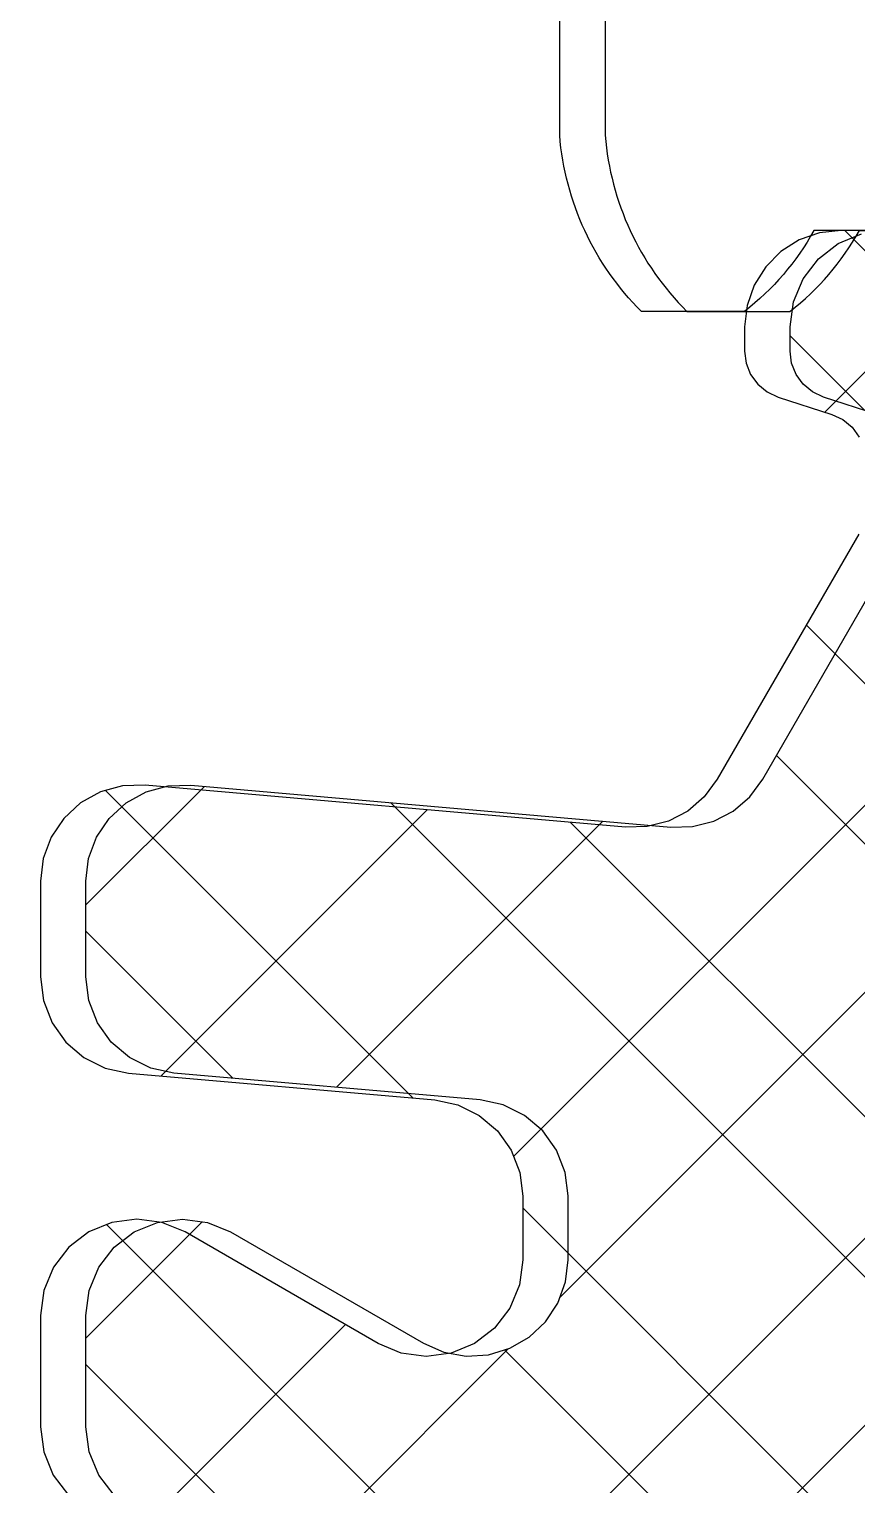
# Model space of a CAD drawing. Header units: centimetres. Extents: x -20963 to 233486, y -95276 to 159172.
# Drawn here: x 106757.235 to 106758.777, y 31748.289 to 31751 of the extents above; entities that cross this region are included whole.
import ezdxf

# ---------------------------------------------------------------- set-up
doc = ezdxf.new("R2010")
doc.units = ezdxf.units.CM
doc.header["$LTSCALE"] = 10
doc.header["$MEASUREMENT"] = 0
doc.linetypes.add('DASHDOT2', pattern=[0.5, 0.25, -0.125, 0, -0.125])
doc.layers.add('006 plans$0$$glazing$0$EPDM Gasket', color=77, linetype='Continuous', lineweight=25)
doc.layers.add('006 plans$0$$glazing$0$Hatch', color=89, linetype='Continuous', lineweight=13)
doc.layers.add('A-MA-DEMISE LINE', color=10, linetype='DASHDOT2')
doc.layers.add('LP-DIMENSION_INT_100', color=51, linetype='Continuous')

# ---------------------------------------------------------------- blocks, each defined once
blk = doc.blocks.new('006 plans$0$$glazing$0$SPF2_MULLION')
at = {"layer": '006 plans$0$$glazing$0$Hatch'}
h = blk.add_hatch(dxfattribs=at)
h.set_pattern_fill('ANSI37', color=87, scale=1.79636638949753, angle=180, style=0)
h.set_pattern_definition([(225, (5964.095571182435, 1707.879922048654), (4.03295756624202, -4.032957566242023), []), (315, (5964.095571182435, 1707.879922048654), (4.032957566242023, 4.03295756624202), [])])
h.paths.add_polyline_path([(17.06544712663162, -5.160674915940035), (17.4986964877462, -5.340132677229121), (17.96363032131921, -5.401342377619585), (18.42856415489223, -5.340132677229121), (18.86181351612322, -5.160674915940035), (19.23385317681823, -4.875198843627004), (19.51932924916036, -4.503159182873787), (19.69878701039124, -4.069909821701003), (19.75999671081081, -3.60497598812799), (19.75999671081081, -1.529896401450969), (19.69909426872618, -1.066110791027313), (19.52051650930662, -0.6337727476493455), (19.23637212230824, -0.2621974966023117), (18.86592787550762, 0.0234198345860932), (9.462556565529667, 5.485693862661719), (9.177630050224252, 5.61932315203012), (8.873755392967723, 5.701177282899152), (8.560259011341259, 5.728744016116252), (5.389095879276283, 5.728744016116252), (4.92416204570327, 5.667534315725788), (4.490912684588693, 5.488076554436702), (4.118873023777269, 5.202600482152775), (3.833396951551549, 4.830560821370455), (3.653939190204255, 4.397311460226774), (3.592729489784688, 3.932377626624657), (3.592729489784688, 2.235696799471043), (3.562124639633112, 2.003229882655432), (3.472395758959465, 1.786605202098144), (3.329657722846605, 1.600585371692432), (2.322506634285673, 0.5934342831897084), (2.050291472347453, 0.3700330732681323), (1.739723434555344, 0.2040309985459317), (1.402737476164475, 0.1018074256717227), (1.052283778786659, 0.0672907491971273), (-1.052290357183665, 0.0672907491971273), (-1.517224190756679, 0.1285004496166948), (-1.950473551871255, 0.307958210905781), (-2.322513212682679, 0.5934342831897084), (-3.329664301127195, 1.600585371692432), (-3.472402337356471, 1.786605202098144), (-3.562131217913702, 2.003229882655432), (-3.592736068181694, 2.235696799471043), (-3.592736068181694, 3.932377626624657), (-3.637774724047631, 4.332106753339758), (-3.770632265368477, 4.711791792535223), (-3.984646660275757, 5.052393750869669), (-4.269086333457381, 5.336833423993085), (-4.609688291791826, 5.550847818900365), (-4.989373330958188, 5.683705360250315), (-5.389102457673289, 5.728744016116252), (-8.560265589738265, 5.728744016116252), (-8.873761971364729, 5.701177282899152), (-9.177636628621258, 5.61932315203012), (-9.462563143810257, 5.485693862661719), (-18.86593445378821, 0.0234198345860932), (-19.23637870070525, -0.2621974966023117), (-19.52052308770362, -0.6337727476493455), (-19.69910084712319, -1.066110791027313), (-19.76000328920782, -1.529896401450969), (-19.76000328920782, -3.60497598812799), (-19.69879358878825, -4.069909821701003), (-19.51933582744095, -4.503159182873787), (-19.23385975521524, -4.875198843627004), (-18.86182009440381, -5.160674915940035), (-18.42857073328923, -5.340132677229121), (-17.96363689971622, -5.401342377619585), (-17.49870306614321, -5.340132677229121), (-17.06545370491222, -5.160674915940035), (-13.47528067359235, -3.087887549831066), (-13.09230116649996, -2.92268631621846), (-12.68154689518269, -2.850259255763376), (-12.26516172883566, -2.874510930007091), (-11.86559309950098, -2.994133924948983), (-11.5043818554841, -3.202679333946435), (-11.20100098836701, -3.488904420024483), (-10.97180583921727, -3.837378714699298), (-10.82915237778798, -4.229315878561465), (-10.78073108929675, -4.643586477643112), (-10.78073108929675, -5.831337450857973), (-10.83536236383952, -6.270986167975934), (-10.99593328370247, -6.683893603505567), (-11.25267725123558, -7.044944992900128), (-11.58997801982332, -7.332179674122017), (-11.987319540116, -7.528126827412052), (-12.42053383192979, -7.62086812389316), (-18.12020054657478, -8.119524347304832), (-18.55341483827215, -8.212265643815044), (-18.95075635856483, -8.40821279710508), (-19.28805712726898, -8.695447478326969), (-19.5448010948021, -9.056498867692426), (-19.70537201466504, -9.469406303222058), (-19.76000328920782, -9.909055020369124), (-19.76000328920782, -11.6916977543151), (-19.70984539296478, -12.11322842154186), (-19.56217270798516, -12.5112192457018), (-19.32523182732984, -12.86344493622892), (-19.01225441251881, -13.15023589812336), (-18.64071828871965, -13.35557665553642), (-18.23137141729239, -13.46800021544914), (-17.80707325274125, -13.48122842735029), (-8.867541828891262, -12.69912077052868), (-8.460972301079892, -12.70976716830046), (-8.067218042328022, -12.81159894351731), (-7.70646284497343, -12.99939621260273), (-7.397198973572813, -13.26353251188993), (-7.155279254191555, -13.59046824884717), (-4.520747173344716, -18.15361166704679), (-4.43101829267107, -18.37023634763318), (-4.400413442519493, -18.60270326441969), (-4.400413442519493, -19.53028642974095), (-4.428729296429083, -19.75403597875265), (-4.511891503934748, -19.96367780547007), (-4.644656571443193, -20.14599369920325), (-4.818653475609608, -20.28948838767246), (-5.022911467938684, -20.38511432983796), (-6.024037630530074, -20.70798123150598), (-6.22829562285915, -20.80360717370058), (-6.402292527025566, -20.9471018621407), (-6.53505759453401, -21.12941775587387), (-6.618219802156091, -21.33905958259129), (-6.64653565606568, -21.56280913160299), (-6.64653565606568, -22.01449581782799), (-6.585325955646113, -22.47942965140101), (-6.405868194298819, -22.91267901257379), (-6.120392122073099, -23.28471867332701), (-5.748352461261675, -23.57019474564004), (-5.315103100147098, -23.74965250692912), (-4.850169266574085, -23.81086220731959), (4.850164456292987, -23.81086220731959), (5.249893583008088, -23.76582355145365), (5.629578622174449, -23.6329660101037), (5.970180580625311, -23.41895161516732), (6.254620253690518, -23.134511942073), (6.468634648597799, -22.79390998370945), (6.601492189918645, -22.41422494454309), (6.646530845784582, -22.01449581782799), (6.646530845784582, -21.56280913160299), (6.618214991874993, -21.33905958259129), (6.535052784369327, -21.12941775587387), (6.402287716860883, -20.9471018621407), (6.228290812694468, -20.80360717370058), (6.024032820365392, -20.70798123150598), (5.022906657774001, -20.38511432983796), (4.81864866532851, -20.28948838767246), (4.64465176127851, -20.14599369920325), (4.511886693770066, -19.96367780547007), (4.428724486147985, -19.75403597875265), (4.400408632238396, -19.53028642974095), (4.400408632238396, -18.60270326441969), (4.431013482506387, -18.37023634763318), (4.520742363063619, -18.15361166704679), (7.155275203753263, -13.59046693288838), (7.397194565972313, -13.26353167858906), (7.706457980792038, -12.99939576929319), (8.067212645546533, -12.81159877747996), (8.4609663230367, -12.70976715258439), (8.867535250494257, -12.69912077052868), (17.80706667434424, -13.48122842735029), (18.23136483889539, -13.46800021544914), (18.64071171032265, -13.35557665553642), (19.01224783423822, -13.15023589812336), (19.32522524893284, -12.86344493622892), (19.56216612958815, -12.5112192457018), (19.70983881456777, -12.11322842154186), (19.75999671081081, -11.6916977543151), (19.75999671081081, -9.909055020369124), (19.70536543638445, -9.469406303222058), (19.54479451640509, -9.056498867692426), (19.28805054887198, -8.695447478326969), (18.95074978028424, -8.40821279710508), (18.55340825999156, -8.212265643815044), (18.12019396829419, -8.119524347304832), (12.41816117358394, -7.619202491478063), (11.98473519878462, -7.526387602410978), (11.58723090880085, -7.330267693323549), (11.24985046475194, -7.042783580312971), (10.99313537031412, -6.681438814848661), (10.83271579642314, -6.268233975104522), (10.77835893433075, -5.828327154507861), (10.77835893433075, -4.639743989682756), (10.83987302519381, -4.175018429814372), (11.0195303868968, -3.742032215552172), (11.30509636714123, -3.370271673979005), (11.67712394532282, -3.085053668764886), (12.11027807241771, -2.905801523651462), (12.57506098656449, -2.844722295587417), (13.03982100775465, -2.905975475208834), (13.4729080152465, -3.085389725805726)])
at = {"layer": '006 plans$0$$glazing$0$EPDM Gasket'}
for points in [[(-4.850169266574085, -23.81086220731959), (4.850164456292987, -23.81086220731959), (5.249893583008088, -23.76582355145365), (5.629578622174449, -23.6329660101037), (5.970180580625311, -23.41895161516732), (6.254620253690518, -23.134511942073), (6.468634648597799, -22.79390998370945), (6.601492189918645, -22.41422494454309), (6.646530845784582, -22.01449581782799), (6.646530845784582, -21.56280913160299), (6.618214991874993, -21.33905958259129), (6.535052784369327, -21.12941775587387), (6.402287716860883, -20.9471018621407), (6.228290812694468, -20.80360717370058), (6.024032820365392, -20.70798123150598), (5.022906657774001, -20.38511432983796), (4.81864866532851, -20.28948838767246), (4.64465176127851, -20.14599369920325), (4.511886693770066, -19.96367780547007)], [(4.520742363063619, -18.15361166704679), (7.155275203753263, -13.59046693288838), (7.397194565972313, -13.26353167858906), (7.706457980792038, -12.99939576929319), (8.067212645546533, -12.81159877747996), (8.4609663230367, -12.70976715258439), (8.867535250494257, -12.69912077052868), (17.80706667434424, -13.48122842735029), (18.23136483889539, -13.46800021544914), (18.64071171032265, -13.35557665553642), (19.01224783423822, -13.15023589812336), (19.32522524893284, -12.86344493622892), (19.56216612958815, -12.5112192457018), (19.70983881456777, -12.11322842154186), (19.75999671081081, -11.6916977543151), (19.75999671081081, -9.909055020369124), (19.70536543638445, -9.469406303222058), (19.54479451640509, -9.056498867692426), (19.28805054887198, -8.695447478326969), (18.95074978028424, -8.40821279710508), (18.55340825999156, -8.212265643815044), (18.12019396829419, -8.119524347304832), (12.41816117358394, -7.619202491478063), (11.98473519878462, -7.526387602410978), (11.58723090880085, -7.330267693323549), (11.24985046475194, -7.042783580312971), (10.99313537031412, -6.681438814848661), (10.83271579642314, -6.268233975104522), (10.77835893433075, -5.828327154507861), (10.77835893433075, -4.639743989682756), (10.83987302519381, -4.175018429814372), (11.0195303868968, -3.742032215552172), (11.30509636714123, -3.370271673979005), (11.67712394532282, -3.085053668764886), (12.11027807241771, -2.905801523651462), (12.57506098656449, -2.844722295587417), (13.03982100775465, -2.905975475208834), (13.4729080152465, -3.085389725805726), (17.06544712663162, -5.160674915940035), (17.4986964877462, -5.340132677229121), (17.96363032131921, -5.401342377619585), (18.42856415489223, -5.340132677229121), (18.86181351612322, -5.160674915940035), (19.23385317681823, -4.875198843627004), (19.51932924916036, -4.503159182873787), (19.69878701039124, -4.069909821701003), (19.75999671081081, -3.60497598812799), (19.75999671081081, -1.529896401450969), (19.69909426872618, -1.066110791027313), (19.52051650930662, -0.6337727476493455), (19.23637212230824, -0.2621974966023117)]]:
    blk.add_lwpolyline(points, dxfattribs=at)
blk.add_lwpolyline([(-21.49695631593931, -42.31949554171297), (-10.09042426664382, -42.31949554171297), (-10.09042426664382, -35.25126138291671, 0.6637141592456047), (-10.09042426664382, -31.28438979067141), (-10.09042426664382, -25.58226008954807, -0.1786840160067208), (-8.569483848055825, -22.30419926144532), (-6.648459134274162, -22.30419926144532, -0.1022841933555868), (-5.356633348506875, -23.81086220731959), (-2.405140548944473e-06, -23.81086220731959), (5.356628538342193, -23.81086220731959, -0.1022841933555868), (6.64845432410948, -22.30419926144532), (8.569479037774727, -22.30419926144532, -0.1786840160067208), (10.09041945636272, -25.58226008954807), (10.09041945636272, -31.28438979067141, 0.6637141592456047), (10.09041945636272, -35.25126138291671), (10.09041945636272, -42.31949554171297), (21.49695150565822, -42.31949554171297)], format="xyb", dxfattribs=at)
blk = doc.blocks.new('006 plans$0$$glazing$0$SPF1_MULLION')
at = {"layer": '006 plans$0$$glazing$0$Hatch'}
h = blk.add_hatch(dxfattribs=at)
h.set_pattern_fill('ANSI37', color=87, scale=1.79636638949753, angle=180, style=0)
h.set_pattern_definition([(225, (5964.250979782918, 1707.879921699918), (4.03295756624202, -4.032957566242023), []), (315, (5964.250979782918, 1707.879921699918), (4.032957566242023, 4.03295756624202), [])])
h.paths.add_polyline_path([(17.22085572703782, -5.160675264677138), (17.65410508820332, -5.340133025960995), (18.11903892178634, -5.401342726365101), (18.58397275537027, -5.34013302596054), (19.01722211653578, -5.160675264676684), (19.38926177729627, -4.875199192376385), (19.67473784959566, -4.503159531615438), (19.8541956108802, -4.069910170451067), (19.9154053112843, -3.604976336866912), (19.9154053112843, -1.529896750198077), (19.85450286922787, -1.066111139764416), (19.67592510980285, -0.6337730964091861), (19.3917807227599, -0.2621978453423708), (19.02133647591199, 0.02341948583875819), (9.61796516596769, 5.485693513921433), (9.333038650721392, 5.619322803285513), (9.029163993456677, 5.701176934156592), (8.715667611842036, 5.728743667380741), (5.544504479777061, 5.728743667380741), (5.079570646193133, 5.667533966976634), (4.646321285028534, 5.488076205692778), (4.274281624267132, 5.202600133392707), (3.988805551967744, 4.830560472631987), (3.809347790683205, 4.397311111467161), (3.748138090279099, 3.932377277883234), (3.748138090279099, 2.235696450715295), (3.717533240075682, 2.003229533923104), (3.627804359432957, 1.786604853341032), (3.485066323283718, 1.600585022960786), (2.47791523477008, 0.5934339344466935), (2.205700072863692, 0.370032724526709), (1.895132034977905, 0.2040306498074642), (1.558146076647063, 0.1018070769246151), (1.207692379260152, 0.06729040045729562), (-0.8968817566919824, 0.06729040045729562), (-1.36181559027591, 0.1285001008618565), (-1.795064951440509, 0.3079578621463952), (-2.167104612201001, 0.5934339344466935), (-3.174255700715548, 1.600585022960786), (-3.316993736864788, 1.786604853341032), (-3.406722617506603, 2.003229533923104), (-3.437327467710929, 2.235696450715295), (-3.437327467710929, 3.932377277883234), (-3.482366123582324, 4.332106404601745), (-3.615223664924997, 4.711791443783568), (-3.829238059851377, 5.052393402136886), (-4.113677732953875, 5.336833075240065), (-4.454279691309239, 5.5508474701669), (-4.833964730490152, 5.683705011509574), (-5.233693857207982, 5.728743667380741), (-8.404856989270229, 5.728743667382332), (-8.718353370887598, 5.701176934157957), (-9.022228028150494, 5.619322803285968), (-9.30715454339861, 5.485693513921433), (-18.71052585334382, 0.02341948583875819), (-19.08097010019083, -0.2621978453423708), (-19.36511448723377, -0.6337730964091861), (-19.5436922466597, -1.066111139764416), (-19.60459468871613, -1.529896750198077), (-19.60459468871613, -3.604976336866912), (-19.54338498831112, -4.069910170451067), (-19.36392722702658, -4.503159531616348), (-19.0784511547281, -4.875199192377067), (-18.70641149396488, -5.160675264677593), (-18.27316213280028, -5.340133025961222), (-17.80822829921453, -5.401342726365556), (-17.34329446563152, -5.340133025961222), (-16.91004510446601, -5.160675264677138), (-13.31987207309248, -3.087887898574536), (-12.93689256598554, -2.922686664969206), (-12.52613829472102, -2.850259604504345), (-12.10975312838491, -2.8745112787567), (-11.71018449907115, -2.994134273689269), (-11.34897325500879, -3.202679682683083), (-11.04559238786442, -3.488904768758175), (-10.8163972387083, -3.837379063438902), (-10.67374377736178, -4.229316227298568), (-10.625322488846, -4.64358682638499), (-10.625322488846, -5.831337799600306), (-10.67995376334056, -6.270986516732819), (-10.84052468323898, -6.683893952257904), (-11.09726865076027, -7.044945341634275), (-11.43456941941076, -7.332180022856619), (-11.83191093969526, -7.528127176157568), (-12.26512523142083, -7.620868472646862), (-17.9647919461413, -8.119524696061717), (-18.39800623786687, -8.21226599255101), (-18.79534775815137, -8.408213145851732), (-19.13264852680095, -8.695447827074304), (-19.38939249432315, -9.056499216450447), (-19.54996341422247, -9.469406651975532), (-19.60459468871613, -9.909055369108273), (-19.60459468871613, -11.6916981030538), (-19.554436792464, -12.11322877030079), (-19.40676410752803, -12.51121959445413), (-19.16982322686636, -12.86344528496693), (-18.85684581210171, -13.15023624687797), (-18.48530968823889, -13.35557700428376), (-18.07596281679071, -13.46800056418419), (-17.65166465229231, -13.48122877610172), (-8.712133228444145, -12.69912111928147), (-8.305563700633684, -12.70976751704916), (-7.911809441883634, -12.81159929227692), (-7.551054244479019, -12.99939656136098), (-7.241790373096592, -13.2635328606209), (-6.999870653708967, -13.59046859758109), (-4.365338572856672, -18.15361201579003), (-4.275609692213948, -18.37023669637233), (-4.245004842013259, -18.60270361316429), (-4.245004842013259, -19.53028677848329), (-4.273320695930124, -19.75403632749726), (-4.356482903452161, -19.96367815420945), (-4.489247970972428, -20.14599404795831), (-4.663244875117925, -20.28948873641184), (-4.867502867500662, -20.38511467857802), (-5.868629030067495, -20.7079815802656), (-6.072887022449322, -20.80360752243178), (-6.246883926594819, -20.94710221088508), (-6.379648994115996, -21.12941810463394), (-6.462811201638033, -21.33905993134636), (-6.491127055553989, -21.5628094803601), (-6.491127055553989, -22.01449616656714), (-6.429917355149882, -22.47943000015107), (-6.250459593865344, -22.9126793613159), (-5.964983521565955, -23.28471902207616), (-5.592943860805462, -23.57019509437669), (-5.159694499640864, -23.74965285566054), (-4.694760666056936, -23.81086255606465), (5.005573056780122, -23.81086255606465), (5.405302183497952, -23.76582390019348), (5.784987222679774, -23.63296635885081), (6.125589181034229, -23.41895196392375), (6.410028854136726, -23.13451229082079), (6.624043249064016, -22.79391033246748), (6.75690079040578, -22.41422529328588), (6.801939446278084, -22.01449616656714), (6.801939446278084, -21.5628094803601), (6.773623592361218, -21.33905993134636), (6.690461384839182, -21.12941810463394), (6.557696317318914, -20.94710221088508), (6.383699413173417, -20.80360752243178), (6.179441420790681, -20.7079815802656), (5.178315258223847, -20.38511467857802), (4.974057265842021, -20.28948873641184), (4.800060361696524, -20.14599404795831), (4.667295294176256, -19.96367815420945), (4.584133086654219, -19.75403632749726), (4.555817232737354, -19.53028677848329), (4.555817232737354, -18.60270361316429), (4.586422082937133, -18.37023669637233), (4.676150963579857, -18.15361201579003), (7.310683804198561, -13.59046728162889), (7.552603166423978, -13.26353202734458), (7.861866581220966, -12.9993961180453), (8.222621246019116, -12.8115991262182), (8.61637492344471, -12.70976750133127), (9.022943851012315, -12.69912111928147), (17.96247527486048, -13.48122877610172), (18.38677343935888, -13.46800056418419), (18.79612031080796, -13.35557700428376), (19.16765643466988, -13.15023624687797), (19.48063384943362, -12.86344528496693), (19.7175747300962, -12.51121959445413), (19.86524741503217, -12.11322877030125), (19.9154053112843, -11.6916981030538), (19.9154053112843, -9.909055369108273), (19.86077403678973, -9.469406651975532), (19.70020311689132, -9.056499216450675), (19.44345914937003, -8.695447827074304), (19.10615838072044, -8.408213145851732), (18.70881686043504, -8.21226599255101), (18.27560256870947, -8.119524696061717), (12.57356977405198, -7.619202840235857), (12.14014379924629, -7.526387951157403), (11.74263950929617, -7.330268042069974), (11.40525906522635, -7.042783929063035), (11.14854397072577, -6.681439163602363), (10.98812439686935, -6.26823432385072), (10.93376753474877, -5.828327503250193), (10.93376753474877, -4.639744338436685), (10.99528162563183, -4.175018778570575), (11.17493898732482, -3.742032564287456), (11.46050496762746, -3.370272022722929), (11.83253254574083, -3.085054017517905), (12.26568667285665, -2.905801872391748), (12.73046958698887, -2.844722644330204), (13.19522960824179, -2.90597582395867), (13.62831661572363, -3.085390074563747)])
at = {"layer": '006 plans$0$$glazing$0$EPDM Gasket'}
for points in [[(-19.08097010019083, -0.2621978453423708), (-19.36511448723377, -0.6337730964091861), (-19.5436922466597, -1.066111139764416), (-19.60459468871613, -1.529896750198077), (-19.60459468871613, -3.604976336866912), (-19.54338498831112, -4.069910170451067), (-19.36392722702658, -4.503159531616348), (-19.0784511547281, -4.875199192377067), (-18.70641149396488, -5.160675264677593), (-18.27316213280028, -5.340133025961222), (-17.80822829921453, -5.401342726365556), (-17.34329446563152, -5.340133025961222), (-16.91004510446601, -5.160675264677138), (-13.31987207309248, -3.087887898574536), (-12.93689256598554, -2.922686664969206), (-12.52613829472102, -2.850259604504345), (-12.10975312838491, -2.8745112787567), (-11.71018449907115, -2.994134273689269), (-11.34897325500879, -3.202679682683083), (-11.04559238786442, -3.488904768758175), (-10.8163972387083, -3.837379063438902), (-10.67374377736178, -4.229316227298568), (-10.625322488846, -4.64358682638499), (-10.625322488846, -5.831337799600306), (-10.67995376334056, -6.270986516732819), (-10.84052468323898, -6.683893952257904), (-11.09726865076027, -7.044945341634275), (-11.43456941941076, -7.332180022856619), (-11.83191093969526, -7.528127176157568), (-12.26512523142083, -7.620868472646862), (-17.9647919461413, -8.119524696061717), (-18.39800623786687, -8.21226599255101), (-18.79534775815137, -8.408213145851732), (-19.13264852680095, -8.695447827074304), (-19.38939249432315, -9.056499216450447), (-19.54996341422247, -9.469406651975532), (-19.60459468871613, -9.909055369108273), (-19.60459468871613, -11.6916981030538), (-19.554436792464, -12.11322877030079), (-19.40676410752803, -12.51121959445413), (-19.16982322686636, -12.86344528496693), (-18.85684581210171, -13.15023624687797), (-18.48530968823889, -13.35557700428376), (-18.07596281679071, -13.46800056418419), (-17.65166465229231, -13.48122877610172), (-8.712133228444145, -12.69912111928147), (-8.305563700633684, -12.70976751704916), (-7.911809441883634, -12.81159929227692), (-7.551054244479019, -12.99939656136098), (-7.241790373096592, -13.2635328606209), (-6.999870653708967, -13.59046859758109), (-4.365338572856672, -18.15361201579003)], [(-4.867502867500662, -20.38511467857802), (-5.868629030067495, -20.7079815802656), (-6.072887022449322, -20.80360752243178), (-6.246883926594819, -20.94710221088508), (-6.379648994115996, -21.12941810463394), (-6.462811201638033, -21.33905993134636), (-6.491127055553989, -21.5628094803601), (-6.491127055553989, -22.01449616656714), (-6.429917355149882, -22.47943000015107), (-6.250459593865344, -22.9126793613159), (-5.964983521565955, -23.28471902207616), (-5.592943860805462, -23.57019509437669), (-5.159694499640864, -23.74965285566054)]]:
    blk.add_lwpolyline(points, dxfattribs=at)
blk.add_lwpolyline([(-21.34154771544763, -42.31949589045166), (-9.935015666135769, -42.31949589045166), (-9.935015666135769, -35.25126173167178, 0.6637141592456047), (-9.935015666135769, -31.28439013942284), (-9.935015666135769, -25.58226043829313, -0.1786840160067208), (-8.414075247547771, -22.3041996101831), (-6.493050533862515, -22.3041996101831, -0.1022841933555868), (-5.201224748067943, -23.81086255606465), (0.1554061953620476, -23.81086255606465), (5.512037138791129, -23.81086255606465, -0.1022841933555868), (6.803862924585701, -22.3041996101831), (8.724887638270957, -22.3041996101831, -0.1786840160067208), (10.24582805685895, -25.58226043829313), (10.24582805685895, -31.28439013942284, 0.6637141592456047), (10.24582805685895, -35.25126173167178), (10.24582805685895, -42.31949589045166), (21.65236010617082, -42.31949589045166)], format="xyb", dxfattribs=at)
blk = doc.blocks.new('gfgf')
at = {"color": 1, "rotation": 180}
blk.add_blockref('006 plans$0$$glazing$0$SPF2_MULLION', (403657.8421387654, 244799.9999727693), dxfattribs=at)
at = {"extrusion": (0, 0, -1), "zscale": -1, "rotation": 179.9995241746047}
blk.add_blockref('006 plans$0$$glazing$0$SPF1_MULLION', (-403658.5334094652, 244800.0001788019), dxfattribs=at)
blk = doc.blocks.new('PLAN')
at = {"layer": 'A-MA-DEMISE LINE', "color": 4, "xscale": 0.1, "yscale": 0.1, "zscale": 0.1}
blk.add_blockref('gfgf', (62317.38110199603, 7268.244242211797, -1.122847812e-07), dxfattribs=at)

msp = doc.modelspace()

# ---------------------------------------------------------------- block references
at = {"layer": 'LP-DIMENSION_INT_100', "color": 2}
msp.add_blockref('PLAN', (4076.066850585368, 0), dxfattribs=at)

doc.saveas('drawing.dxf')
